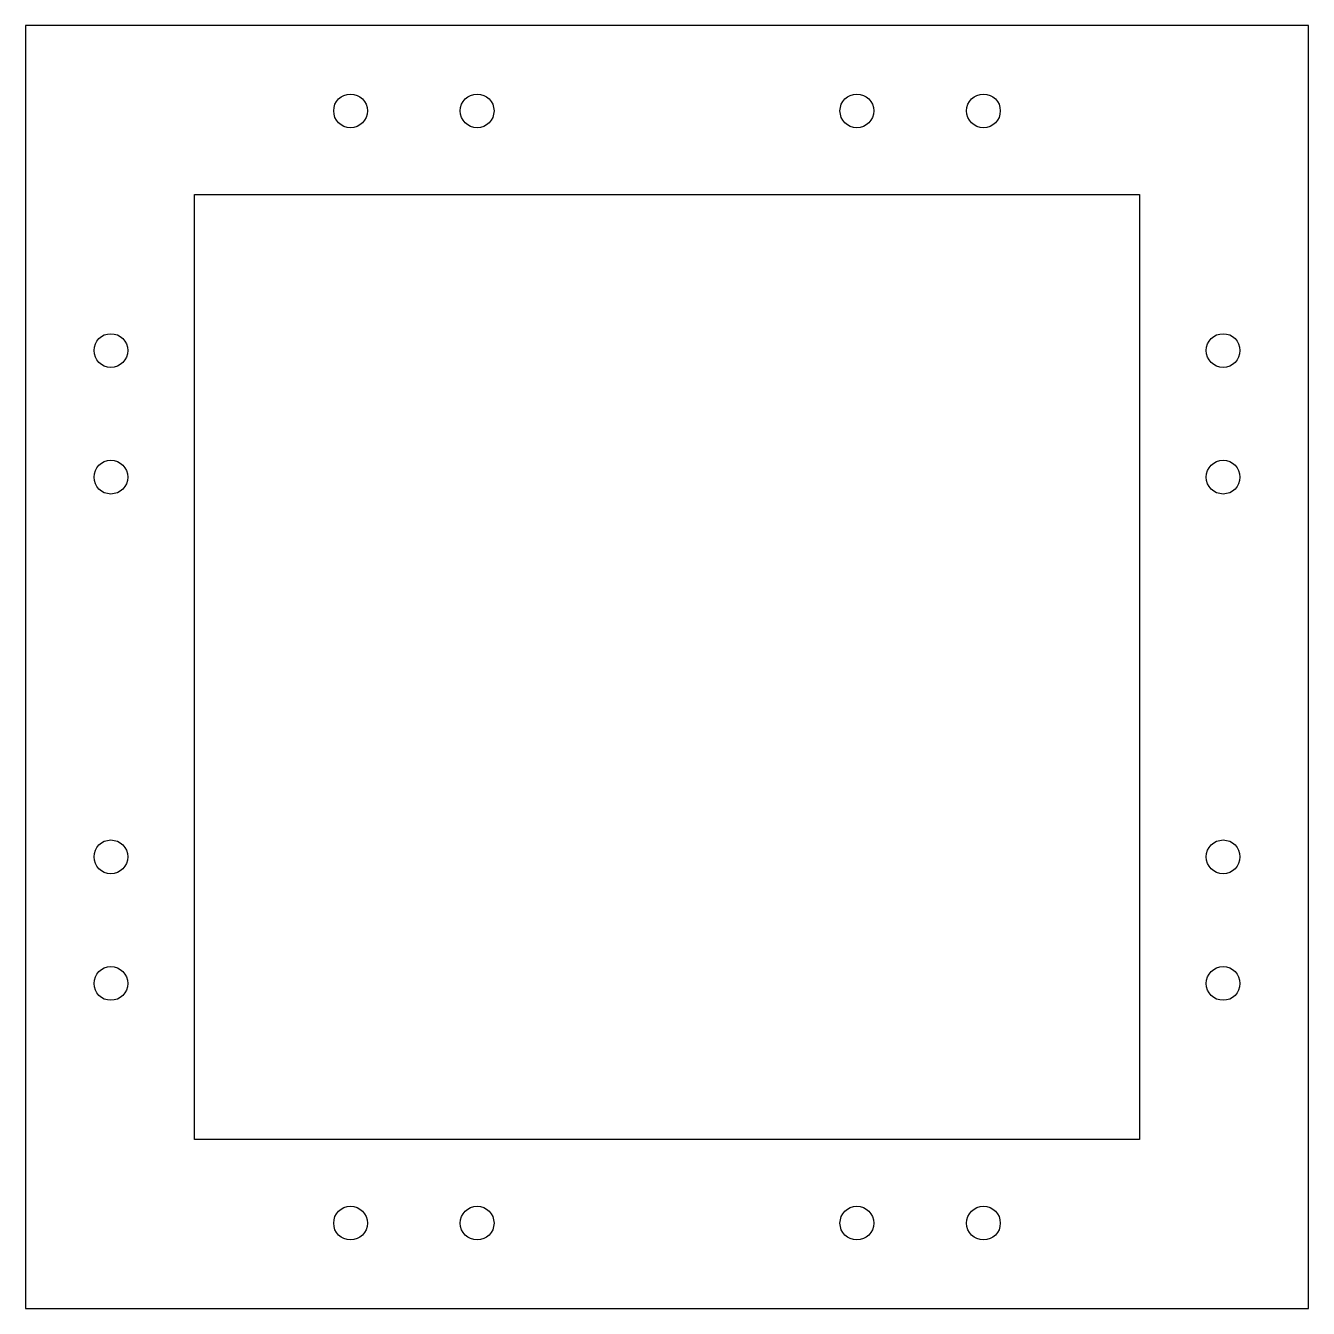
# Model space of a CAD drawing. Header units: millimetres. Extents: x -76 to 76, y -76 to 76.
import ezdxf

# ---------------------------------------------------------------- set-up
doc = ezdxf.new("R2010")
doc.units = ezdxf.units.MM
doc.layers.get('0').update_dxf_attribs({"linetype": 'CONTINUOUS'})

msp = doc.modelspace()

# ---------------------------------------------------------------- linework, layer by layer
for points in [[(76, 76), (-76, 76), (-76, -76), (76, -76)], [(56, -56), (-56, -56), (-56, 56), (56, 56)]]:
    msp.add_lwpolyline(points, close=True)
for centre in [(-37.5, 65.9), (-22.5, 65.9), (22.5, 65.9), (37.5, 65.9), (-65.9, 37.5), (65.9, 37.5), (-65.9, 22.5), (65.9, 22.5), (-65.9, -22.5), (65.9, -22.5), (-65.9, -37.5), (65.9, -37.5), (-37.5, -65.9), (-22.5, -65.9), (22.5, -65.9), (37.5, -65.9)]:
    msp.add_circle(centre, 2)

doc.saveas('drawing.dxf')
